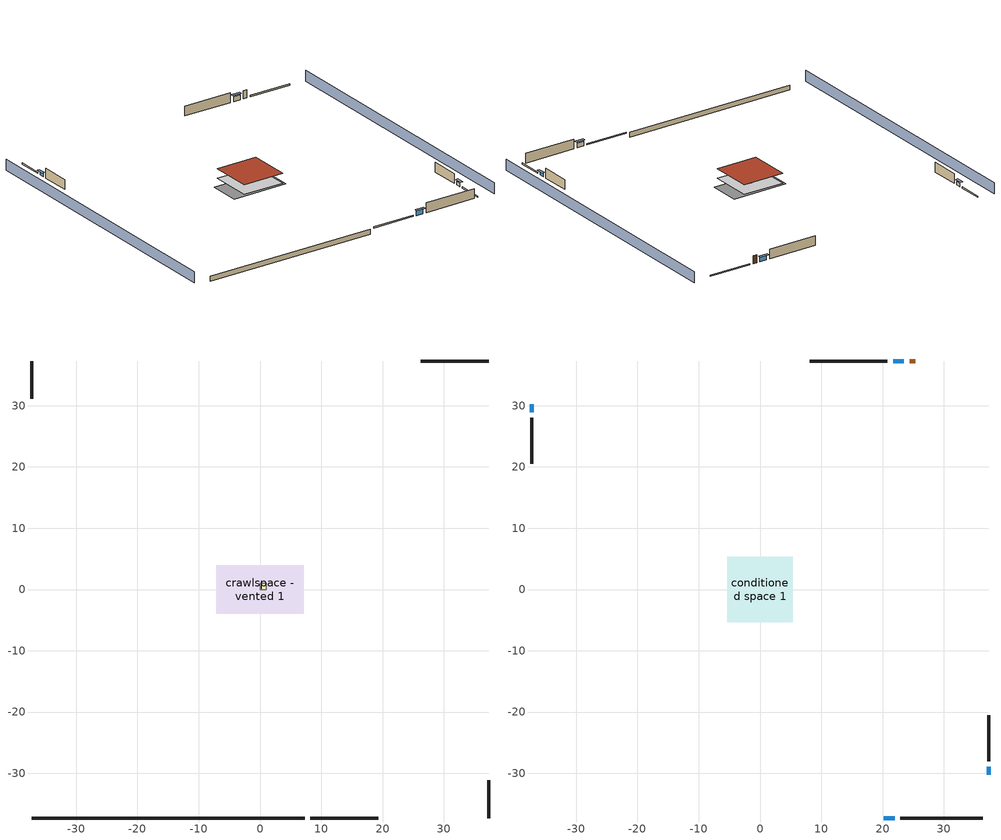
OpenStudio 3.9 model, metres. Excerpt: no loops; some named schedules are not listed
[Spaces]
crawlspace - vented 1
 floor foundation (Slab1 construction): -7.17,-3.98 -7.17,3.98 7.17,3.98 7.17,-3.98 z-0.91
 wall outside (RimJoist1 construction): 8.23,-37.29 19.27,-37.29 z0.3:0.61
 wall outside (RimJoist2 construction): -37.29,37.29 -37.29,31.16 z0.3:0.61
 wall outside (RimJoist3 construction): 37.29,37.29 26.25,37.29 z0.3:0.61
 wall outside (RimJoist4 construction): 37.29,-37.29 37.29,-31.16 z0.3:0.61
 wall foundation (FoundationWall1 construction): -37.29,-37.29 7.3,-37.29 z-0.91:0.3
furnace airloop ret air space
 floor adiabatic (AdiabaticConst): 0,0 0,1 1,1 1,0 z0
 wall adiabatic (AdiabaticConst): 0,1 0,0 1,0 1,1 0,1 z0:1
 ceiling adiabatic (AdiabaticConst): 1,0 1,1 0,1 0,0 z1
conditioned space 1
 floor to crawlspace - vented 1 (Floor1 construction): -5.34,-5.34 -5.34,5.34 5.34,5.34 5.34,-5.34 z0.3
 wall outside (Wall1 construction): 22.89,-37.29 36.36,-37.29 z0.3:2.74
 wall outside (Wall2 construction): -37.29,27.99 -37.29,20.5 z0.3:2.74
 wall outside (Wall3 construction): 20.79,37.29 8.08,37.29 z0.3:2.74
 wall outside (Wall4 construction): 37.29,-27.99 37.29,-20.5 z0.3:2.74
 wall outside (AdiabaticWallConstruction): 20.19,-37.29 21.96,-37.29 / 23.48,37.29 21.72,37.29 z0.3:1.49; -37.29,30.23 -37.29,28.92 / 37.29,-30.23 37.29,-28.92 z0.3:1.19
 wall outside (AdiabaticWallConstruction 1): 25.33,37.29 24.41,37.29 z0.3:2.34
 window (WindowConstruction): 20.2,-37.29 21.96,-37.29 z0.3:1.49
 window (WindowConstruction 1): -37.29,30.23 -37.29,28.92 z0.3:1.19
 window (WindowConstruction 2): 23.48,37.29 21.72,37.29 z0.3:1.49
 window (WindowConstruction 3): 37.29,-30.23 37.29,-28.92 z0.3:1.19
 door (Door): 25.33,37.29 24.41,37.29 z0.3:2.34
 roof outside (Roof1 construction): -5.34,5.34 -5.34,-5.34 5.34,-5.34 5.34,5.34 z2.74
shading: 41.86,-37.29 41.86,37.29 / -41.86,37.29 -41.86,-37.29 z0:2.74; 22.27,-37.29 19.89,-37.29 19.89,-37.9 22.27,-37.9 z1.8; -37.29,28.61 -37.29,30.54 -37.9,30.54 -37.9,28.61 z1.49; 21.41,37.29 23.79,37.29 23.79,37.9 21.41,37.9 z1.8; 37.29,-28.61 37.29,-30.54 37.9,-30.54 37.9,-28.61 z1.49
[Site]
Portland Intl Arpt_OR: Latitude {deg}=45.59; Longitude {deg}=-122.6; Time Zone {hr}=-8; Elevation {m}=33; Terrain=Suburbs; Keep Site Location Information=Yes
[Site:GroundTemperature:Shallow]
10.2558, 8.96328, 8.85977, 9.47314, 11.9355, 14.3863, 16.5111, 17.8571, 17.9714, 16.8767, 14.8061, 12.4304
[Site:WaterMainsTemperature]
Calculation Method=Schedule; Temperature Schedule=mains temperature schedule
[Building]
Building 1
[Material] Roughness=Rough
Name | Thickness {m} | Conductivity {W/m-K} | Density {kg/m3} | Specific Heat {J/kg-K} | Thermal Absorptance | Solar Absorptance | Visible Absorptance
asphalt or fiberglass shingles | 0.00635 | 0.162714 | 1121.4 | 1465.45 | 0.9 | 0.85 | 0.85
roof rigid ins | 0.051816 | 0.029427 | 32.04 | 1214.23 | 0.9 | 0.7 | 0.7
osb sheathing 0.75 in. | 0.01905 | 0.115458 | 512.64 | 1214.23 | 0.9 | 0.7 | 0.7
roof stud and cavity | 0.2032 | 0.133729 | 78.34581 | 1123.46 | 0.9 | 0.7 | 0.7
gypsum board | 0.0127 | 0.160291 | 801 | 837.4 | 0.9 | 0.6 | 0.6
wood siding | 0.0254 | 0.102417 | 544.68 | 1172.36 | 0.9 | 0.85 | 0.85
osb sheathing 0.5 in. | 0.0127 | 0.115458 | 512.64 | 1214.23 | 0.9 | 0.7 | 0.7
wall stud and cavity | 0.1397 | 0.550994 | 139.0536 | 1170.24 | 0.9 | 0.7 | 0.7
rim joist stud and cavity | 0.0508 | 0.178688 | 50.32683 | 1063.81 | 0.9 | 0.6 | 0.6
floor stud and cavity | 0.1397 | 0.923637 | 92.3553 | 1139.71 | 0.9 | 0.7 | 0.7
floor covering | 0.0127 | 0.0433444 | 54.468 | 1339.84 | 0.9 | 0.6 | 0.6
concrete 8.0 in. | 0.2032 | 1.803125 | 2242.8 | 837.4 | 0.9 | 0.7 | 0.7
soil 0.5 in. | 0.0127 | 1.3848 | 1842.3 | 418.7 | 0.9 | 0.7 | 0.7
wood siding 1; wood siding 2 | 0.0254 | 0.102417 | 544.68 | 1172.36
wall rigid ins | 0.512978 | 0.029427 | 32.04 | 1214.23 | 0.9 | 0.7 | 0.7
wall stud and cavity 1 | 0.0889 | 0.380278 | 52.3479 | 1209.89 | 0.9 | 0.7 | 0.7
door material | 0.04445 | 0.0612267 | 512.64 | 1214.23 | 0.9 | 0.7 | 0.7
wall stud and cavity 2 | 0.0889 | 0.391764 | 83.0341 | 1211.67 | 0.9 | 0.7 | 0.7
furniture material conditioned space 1 | 0.1524 | 0.115458 | 640.8 | 1214.23 | 0.9 | 0.6 | 0.6
[Construction]
Roof1 construction: asphalt or fiberglass shingles, roof rigid ins, osb sheathing 0.75 in., roof stud and cavity, gypsum board
Wall1 construction; Wall2 construction; Wall3 construction; Wall4 construction: wood siding, osb sheathing 0.5 in., wall stud and cavity, gypsum board
RimJoist1 construction; RimJoist2 construction; RimJoist3 construction; RimJoist4 construction: wood siding, rim joist stud and cavity
Floor1 construction: floor stud and cavity, osb sheathing 0.75 in., floor covering
FoundationWall1 construction: concrete 8.0 in.
Slab1 construction: soil 0.5 in.
WindowConstruction; WindowConstruction 1; WindowConstruction 2; WindowConstruction 3: WindowMaterial
AdiabaticWallConstruction: wood siding 1, wall rigid ins, wall stud and cavity 1, gypsum board
Door: door material
AdiabaticWallConstruction 1: wood siding 2, wall rigid ins, wall stud and cavity 1, gypsum board
PartitionWallConstruction: gypsum board, wall stud and cavity 2, gypsum board
furniture construction conditioned space 1: furniture material conditioned space 1
AdiabaticConst: Adiabatic
[WindowMaterial:SimpleGlazingSystem]
WindowMaterial: U-Factor {W/m2-K}=2.66866; Solar Heat Gain Coefficient=0.54
[Material:NoMass]
Adiabatic: Roughness=Rough; Thermal Resistance {m2-K/W}=176.1
[ThermalZone] Multiplier=1; Use Ideal Air Loads=No
Name | Volume {m3} | Thermostat
conditioned space | 278.185 | conditioned space temperature setpoint
crawlspace - vented | 139.092
furnace airloop ret air zone | 1
[Sizing:Zone] Zone Cooling Design Supply Air Temperature Input Method=SupplyAirTemperature; Zone Cooling Design Supply Air Temperature {C}=14; Zone Cooling Design Supply Air Temperature Difference {deltaC}=11.11; Zone Heating Design Supply Air Temperature Input Method=SupplyAirTemperature; Zone Heating Design Supply Air Temperature {C}=40; Zone Heating Design Supply Air Temperature Difference {deltaC}=11.11; Zone Cooling Design Supply Air Humidity Ratio {kg-H2O/kg-air}=0.0085; Zone Heating Design Supply Air Humidity Ratio {kg-H2O/kg-air}=0.008; Cooling Design Air Flow Method=DesignDay; Heating Design Air Flow Method=DesignDay; Account for Dedicated Outdoor Air System=No; Dedicated Outdoor Air System Control Strategy=NeutralSupplyAir; Dedicated Outdoor Air Low Setpoint Temperature for Design {C}=autosize; Dedicated Outdoor Air High Setpoint Temperature for Design {C}=autosize; Zone Load Sizing Method=Sensible Load Only No Latent Load; Zone Latent Cooling Design Supply Air Humidity Ratio Input Method=HumidityRatioDifference; Zone Cooling Design Supply Air Humidity Ratio Difference {kgWater/kgDryAir}=0.005; Zone Latent Heating Design Supply Air Humidity Ratio Input Method=HumidityRatioDifference; Zone Humidification Design Supply Air Humidity Ratio Difference {kgWater/kgDryAir}=0.005; Sizing Option=Coincident
crawlspace - vented; furnace airloop ret air zone
[Space]
Name | Thermal Zone | Volume {m3}
conditioned space 1 | conditioned space | 278.185
crawlspace - vented 1 | crawlspace - vented | 139.092
furnace airloop ret air space | furnace airloop ret air zone
[ThermostatSetpoint:DualSetpoint]
conditioned space temperature setpoint: Heating Setpoint Temperature Schedule=heating setpoint; Cooling Setpoint Temperature Schedule=cooling setpoint; Temperature Difference Between Cutout And Setpoint {deltaC}=0
[Foundation:Kiva]
Foundation Kiva 1: Initial Indoor Air Temperature {C}=8.49991; Wall Height Above Grade {m}=0.3048; Wall Depth Below Slab {m}=0.2032
[Foundation:Kiva:Settings]
Soil Conductivity {W/m-K}=1.3848; Soil Density {kg/m3}=1842.3; Soil Specific Heat {J/kg-K}=418.7; Ground Solar Absorptivity=0.9; Ground Thermal Absorptivity=0.9; Ground Surface Roughness {m}=0.03; Far-Field Width {m}=40; Deep-Ground Boundary Condition=ZeroFlux; Deep-Ground Depth {m}=40; Minimum Cell Dimension {m}=0.2; Maximum Cell Growth Coefficient=3; Simulation Timestep=Timestep
[SurfaceProperty:ExposedFoundationPerimeter]
Slab1: Exposed Perimeter Calculation Method=TotalExposedPerimeter; Total Exposed Perimeter {m}=44.59224
[SurfaceProperty:IncidentSolarMultiplier] Incident Solar Multiplier=1; Incident Solar Multiplier Schedule=trans schedule winter=0.85 summer=0.7
Window1; Window2; Window3; Window4
[InternalMass:Definition] Design Level Calculation Method=SurfaceArea
Name | Construction | Surface Area {m2}
partition wall mass | PartitionWallConstruction | 114.085
furniture mass conditioned space 1 | furniture construction conditioned space 1 | 45.63397
[InternalMass] Space or SpaceType=conditioned space 1; Multiplier=1
Name | Internal Mass Definition
partition wall mass | partition wall mass
furniture mass conditioned space 1 | furniture mass conditioned space 1
[EnergyManagementSystem:Sensor]
Name | Output Variable or Output Meter Index Key | Output Variable or Output Meter
water_heater_T_set | water heater setpoint | Schedule Value
out_pb_s |  | Site Outdoor Air Barometric Pressure
out_wt_s |  | Site Outdoor Air Humidity Ratio
site_vw_s |  | Site Wind Speed
hvac_availability_schedule_s | hvac availability schedule | Schedule Value
cool_season | cooling season schedule | Schedule Value
furnace_airloop_AH_MFR_s | Node 14 | System Node Mass Flow Rate
furnace_airloop_AH_VFR_s | Node 14 | System Node Current Density Volume Flow Rate
furnace_airloop_AH_Tout_s | Node 14 | System Node Temperature
furnace_airloop_AH_Wout_s | Node 14 | System Node Humidity Ratio
furnace_airloop_RA_T_s | Node 17 | System Node Temperature
furnace_airloop_Ra_W_s | Node 17 | System Node Humidity Ratio
furnace_airloop_0_DZ_T_s | crawlspace - vented | Zone Air Temperature
furnace_airloop_0_DZ_W_s | crawlspace - vented | Zone Mean Air Humidity Ratio
natural_vent_s | natural vent schedule | Schedule Value
htg_sp_s | heating setpoint | Schedule Value
clg_sp_s | cooling setpoint | Schedule Value
mech_vent_range_fan_0_sch_s | mech vent range fan 0 schedule | Schedule Value
mech_vent_bath_fan_0_sch_s | mech vent bath fan 0 schedule | Schedule Value
clothes_dryer_exhaust_0_sch_s | clothes_dryer | Schedule Value
site_temp | Environment | Site Outdoor Air Drybulb Temperature
discharge_sch_sensor | electric_vehicle_discharging | Schedule Value
charge_sch_sensor | electric_vehicle_charging | Schedule Value
soc_sensor | Vehicle1 li ion | Electric Storage Charge Fraction
htg_load_cond |  | Heating:EnergyTransfer:Zone:CONDITIONED SPACE
clg_load_cond |  | Cooling:EnergyTransfer:Zone:CONDITIONED SPACE
htg_load_duct |  | Heating:EnergyTransfer:Zone:FURNACE AIRLOOP RET AIR ZONE
clg_load_duct |  | Cooling:EnergyTransfer:Zone:FURNACE AIRLOOP RET AIR ZONE
s_conv | Floor1 | Surface Inside Face Convection Heat Gain Energy
s_ig | Floor1 | Surface Inside Face Internal Gains Radiation Heat Gain Energy
s_sol | Floor1 | Surface Inside Face Solar Radiation Heat Gain Energy
s_lgt | Floor1 | Surface Inside Face Lights Radiation Heat Gain Energy
s_surf | Floor1 | Surface Inside Face Net Surface Thermal Radiation Heat Gain Energy
s_conv_1 | Roof1 | Surface Inside Face Convection Heat Gain Energy
s_ig_1 | Roof1 | Surface Inside Face Internal Gains Radiation Heat Gain Energy
s_sol_1 | Roof1 | Surface Inside Face Solar Radiation Heat Gain Energy
s_lgt_1 | Roof1 | Surface Inside Face Lights Radiation Heat Gain Energy
s_surf_1 | Roof1 | Surface Inside Face Net Surface Thermal Radiation Heat Gain Energy
ss_sol | Door1 | Surface Inside Face Solar Radiation Heat Gain Energy
ss_lgt | Door1 | Surface Inside Face Lights Radiation Heat Gain Energy
ss_conv | Door1 | Surface Inside Face Convection Heat Gain Energy
ss_ig | Door1 | Surface Inside Face Internal Gains Radiation Heat Gain Energy
ss_surf | Door1 | Surface Inside Face Net Surface Thermal Radiation Heat Gain Energy
ss_conv_1 | Window1 | Surface Inside Face Convection Heat Gain Energy
ss_ig_1 | Window1 | Surface Inside Face Internal Gains Radiation Heat Gain Energy
ss_surf_1 | Window1 | Surface Inside Face Net Surface Thermal Radiation Heat Gain Energy
ss_trans_in | Window1 | Surface Window Transmitted Solar Radiation Rate
ss_back_out | Window1 | Surface Window Shortwave from Zone Back Out Window Heat Transfer Rate
ss_trans_out | Window1 | Surface Inside Face Initial Transmitted Diffuse Transmitted Out Window Solar Radiation Rate
ss_conv_2 | Window2 | Surface Inside Face Convection Heat Gain Energy
ss_ig_2 | Window2 | Surface Inside Face Internal Gains Radiation Heat Gain Energy
ss_surf_2 | Window2 | Surface Inside Face Net Surface Thermal Radiation Heat Gain Energy
ss_trans_in_1 | Window2 | Surface Window Transmitted Solar Radiation Rate
ss_back_out_1 | Window2 | Surface Window Shortwave from Zone Back Out Window Heat Transfer Rate
ss_trans_out_1 | Window2 | Surface Inside Face Initial Transmitted Diffuse Transmitted Out Window Solar Radiation Rate
ss_conv_3 | Window3 | Surface Inside Face Convection Heat Gain Energy
ss_ig_3 | Window3 | Surface Inside Face Internal Gains Radiation Heat Gain Energy
ss_surf_3 | Window3 | Surface Inside Face Net Surface Thermal Radiation Heat Gain Energy
ss_trans_in_2 | Window3 | Surface Window Transmitted Solar Radiation Rate
ss_back_out_2 | Window3 | Surface Window Shortwave from Zone Back Out Window Heat Transfer Rate
ss_trans_out_2 | Window3 | Surface Inside Face Initial Transmitted Diffuse Transmitted Out Window Solar Radiation Rate
ss_conv_4 | Window4 | Surface Inside Face Convection Heat Gain Energy
ss_ig_4 | Window4 | Surface Inside Face Internal Gains Radiation Heat Gain Energy
ss_surf_4 | Window4 | Surface Inside Face Net Surface Thermal Radiation Heat Gain Energy
ss_trans_in_3 | Window4 | Surface Window Transmitted Solar Radiation Rate
ss_back_out_3 | Window4 | Surface Window Shortwave from Zone Back Out Window Heat Transfer Rate
ss_trans_out_3 | Window4 | Surface Inside Face Initial Transmitted Diffuse Transmitted Out Window Solar Radiation Rate
s_conv_2 | Wall1 | Surface Inside Face Convection Heat Gain Energy
s_ig_2 | Wall1 | Surface Inside Face Internal Gains Radiation Heat Gain Energy
s_sol_2 | Wall1 | Surface Inside Face Solar Radiation Heat Gain Energy
s_lgt_2 | Wall1 | Surface Inside Face Lights Radiation Heat Gain Energy
s_surf_2 | Wall1 | Surface Inside Face Net Surface Thermal Radiation Heat Gain Energy
s_conv_3 | Wall2 | Surface Inside Face Convection Heat Gain Energy
s_ig_3 | Wall2 | Surface Inside Face Internal Gains Radiation Heat Gain Energy
s_sol_3 | Wall2 | Surface Inside Face Solar Radiation Heat Gain Energy
s_lgt_3 | Wall2 | Surface Inside Face Lights Radiation Heat Gain Energy
s_surf_3 | Wall2 | Surface Inside Face Net Surface Thermal Radiation Heat Gain Energy
s_conv_4 | Wall3 | Surface Inside Face Convection Heat Gain Energy
s_ig_4 | Wall3 | Surface Inside Face Internal Gains Radiation Heat Gain Energy
s_sol_4 | Wall3 | Surface Inside Face Solar Radiation Heat Gain Energy
s_lgt_4 | Wall3 | Surface Inside Face Lights Radiation Heat Gain Energy
s_surf_4 | Wall3 | Surface Inside Face Net Surface Thermal Radiation Heat Gain Energy
s_conv_5 | Wall4 | Surface Inside Face Convection Heat Gain Energy
s_ig_5 | Wall4 | Surface Inside Face Internal Gains Radiation Heat Gain Energy
s_sol_5 | Wall4 | Surface Inside Face Solar Radiation Heat Gain Energy
s_lgt_5 | Wall4 | Surface Inside Face Lights Radiation Heat Gain Energy
s_surf_5 | Wall4 | Surface Inside Face Net Surface Thermal Radiation Heat Gain Energy
im_conv | furniture mass conditioned space 1 | Surface Inside Face Convection Heat Gain Energy
im_ig | furniture mass conditioned space 1 | Surface Inside Face Internal Gains Radiation Heat Gain Energy
im_sol | furniture mass conditioned space 1 | Surface Inside Face Solar Radiation Heat Gain Energy
im_lgt | furniture mass conditioned space 1 | Surface Inside Face Lights Radiation Heat Gain Energy
im_surf | furniture mass conditioned space 1 | Surface Inside Face Net Surface Thermal Radiation Heat Gain Energy
im_conv_1 | partition wall mass | Surface Inside Face Convection Heat Gain Energy
im_ig_1 | partition wall mass | Surface Inside Face Internal Gains Radiation Heat Gain Energy
im_sol_1 | partition wall mass | Surface Inside Face Solar Radiation Heat Gain Energy
im_lgt_1 | partition wall mass | Surface Inside Face Lights Radiation Heat Gain Energy
im_surf_1 | partition wall mass | Surface Inside Face Net Surface Thermal Radiation Heat Gain Energy
airflow_gain | infil flow | Infiltration Sensible Heat Gain Energy
airflow_loss | infil flow | Infiltration Sensible Heat Loss Energy
airflow_gain_1 | natural vent flow | Infiltration Sensible Heat Gain Energy
airflow_loss_1 | natural vent flow | Infiltration Sensible Heat Loss Energy
airflow_gain_2 | whole house fan flow | Infiltration Sensible Heat Gain Energy
airflow_loss_2 | whole house fan flow | Infiltration Sensible Heat Loss Energy
mv_conv | mech vent bath fan 0 | Electric Equipment Convective Heating Energy
mv_rad | mech vent bath fan 0 | Electric Equipment Radiant Heating Energy
mv_conv_1 | mech vent house fan | Electric Equipment Convective Heating Energy
mv_rad_1 | mech vent house fan | Electric Equipment Radiant Heating Energy
mv_conv_2 | mech vent house fan cfis | Electric Equipment Convective Heating Energy
mv_rad_2 | mech vent house fan cfis | Electric Equipment Radiant Heating Energy
mv_conv_3 | mech vent range fan 0 | Electric Equipment Convective Heating Energy
mv_rad_3 | mech vent range fan 0 | Electric Equipment Radiant Heating Energy
mv_conv_4 | mech vent house fan latent load | Other Equipment Convective Heating Energy
mv_rad_4 | mech vent house fan latent load | Other Equipment Radiant Heating Energy
mv_conv_5 | mech vent house fan sensible load | Other Equipment Convective Heating Energy
mv_rad_5 | mech vent house fan sensible load | Other Equipment Radiant Heating Energy
ducts_conv | furnace airloop_0 RetCondToRP | Other Equipment Convective Heating Energy
ducts_rad | furnace airloop_0 RetCondToRP | Other Equipment Radiant Heating Energy
ducts_conv_1 | furnace airloop_0 RetLatLkToRP | Other Equipment Convective Heating Energy
ducts_rad_1 | furnace airloop_0 RetLatLkToRP | Other Equipment Radiant Heating Energy
ducts_conv_2 | furnace airloop_0 RetSensLkToRP | Other Equipment Convective Heating Energy
ducts_rad_2 | furnace airloop_0 RetSensLkToRP | Other Equipment Radiant Heating Energy
ducts_conv_3 | furnace airloop_0 SupCondToLv | Other Equipment Convective Heating Energy
ducts_rad_3 | furnace airloop_0 SupCondToLv | Other Equipment Radiant Heating Energy
[ElectricEquipment:Definition] Design Level Calculation Method=EquipmentLevel
Name | Design Level {W} | Fraction Latent | Fraction Radiant | Fraction Lost
ceiling fan | 18.6451 | 0 | 0.558 | 0
clothes washer | 86.73 | 0.03 | 0.162 | 0.7
clothes dryer | 2358 | 0.015 | 0.081 | 0.85
dishwasher | 240.889 | 0.3 | 0.18 | 0.4
fridge | 41.5354 | 0 | 0.6 | 0
freezer | 194.914 | 0 | 0.6 | 0
cooking range | 643.173 | 0.08 | 0.432 | 0.2
misc tv | 213.067 | 0 | 0.6 | 0
misc plug loads | 166.669 | 0.021 | 0.558 | 0.049
whole house fan; mech vent house fan | 0 | 0 | 0 | 1
mech vent house fan cfis | 0 | 0 | 0 | 0
mech vent range fan 0; mech vent bath fan 0 | 30 | 0 | 0 | 1
[ElectricEquipment] Space or SpaceType=conditioned space 1
Name | Electric Equipment Definition | Schedule
ceiling fan | ceiling fan | ceiling_fan
clothes washer | clothes washer | clothes_washer
clothes dryer | clothes dryer | clothes_dryer
dishwasher | dishwasher | dishwasher
fridge | fridge | fridge schedule
freezer | freezer | freezer schedule
cooking range | cooking range | cooking_range
misc tv | misc tv | plug_loads_tv
misc plug loads | misc plug loads | plug_loads_other
whole house fan | whole house fan | Always On Discrete
mech vent house fan | mech vent house fan | mech vent house fan schedule
mech vent house fan cfis | mech vent house fan cfis | mech vent house fan cfis schedule
mech vent range fan 0 | mech vent range fan 0 | mech vent range fan 0 schedule
mech vent bath fan 0 | mech vent bath fan 0 | mech vent bath fan 0 schedule
[OtherEquipment:Definition] Design Level Calculation Method=EquipmentLevel
Name | Design Level {W} | Fraction Latent | Fraction Radiant | Fraction Lost
water heater sens; furnace airloop_0 SupSensLkToCond; furnace airloop_0 SupCondToLv; furnace airloop_0 RetCondToRP; furnace airloop_0 RetSensLkToRP; furnace airloop_0 SupCondToDZ; furnace airloop_0 RetCondToDZ; furnace airloop_0 SupSensLkToDZ; mech vent house fan sensible load | 0 | 0 | 0 | 0
water heater lat; furnace airloop_0 SupLatLkToCond; furnace airloop_0 RetLatLkToRP; furnace airloop_0 SupLatLkToDZ; mech vent house fan latent load | 0 | 1 | 0 | 0
water heater energy adjustment1 | 0.01 | 0 | 0 | 1
clothes dryer 2 | 0 | 0.015 | 0.081 | 0.85
cooking range 2 | 0 | 0.08 | 0.432 | 0.2
general water use sensible | -61.6891 | 0 | 0.6 | 0
general water use latent | 62.594 | 1 | 0 | 0
[OtherEquipment]
Name | Other Equipment Definition | Space or SpaceType | Schedule | Fuel Type
water heater sens | water heater sens | conditioned space 1 | Always On Discrete
water heater lat | water heater lat | conditioned space 1 | Always On Discrete
water heater energy adjustment1 | water heater energy adjustment1 | conditioned space 1 | Always On Discrete | Electricity
clothes dryer 1 | clothes dryer 2 | conditioned space 1 | clothes_dryer | Electricity
cooking range 1 | cooking range 2 | conditioned space 1 | cooking_range | Electricity
general water use sensible | general water use sensible | conditioned space 1 | general water use schedule
general water use latent | general water use latent | conditioned space 1 | general water use schedule
furnace airloop_0 SupSensLkToCond | furnace airloop_0 SupSensLkToCond | conditioned space 1 | Always On Discrete
furnace airloop_0 SupLatLkToCond | furnace airloop_0 SupLatLkToCond | conditioned space 1 | Always On Discrete
furnace airloop_0 SupCondToLv | furnace airloop_0 SupCondToLv | conditioned space 1 | Always On Discrete
furnace airloop_0 RetCondToRP | furnace airloop_0 RetCondToRP | furnace airloop ret air space | Always On Discrete
furnace airloop_0 RetSensLkToRP | furnace airloop_0 RetSensLkToRP | furnace airloop ret air space | Always On Discrete
furnace airloop_0 RetLatLkToRP | furnace airloop_0 RetLatLkToRP | furnace airloop ret air space | Always On Discrete
furnace airloop_0 SupCondToDZ | furnace airloop_0 SupCondToDZ | crawlspace - vented 1 | Always On Discrete
furnace airloop_0 RetCondToDZ | furnace airloop_0 RetCondToDZ | crawlspace - vented 1 | Always On Discrete
furnace airloop_0 SupSensLkToDZ | furnace airloop_0 SupSensLkToDZ | crawlspace - vented 1 | Always On Discrete
furnace airloop_0 SupLatLkToDZ | furnace airloop_0 SupLatLkToDZ | crawlspace - vented 1 | Always On Discrete
mech vent house fan sensible load | mech vent house fan sensible load | conditioned space 1 | Always On Discrete
mech vent house fan latent load | mech vent house fan latent load | conditioned space 1 | Always On Discrete
[WaterUse:Equipment:Definition]
Name | Peak Flow Rate {m3/s}
clothes washer | 1.5222e-06
dishwasher | 4.02705e-06
[Lights:Definition]
interior lighting: Design Level Calculation Method=LightingLevel; Lighting Level {W}=177.193; Fraction Radiant=0.6; Fraction Visible=0.2; Return Air Fraction=0
[Lights]
interior lighting: Lights Definition=interior lighting; Space or SpaceType=conditioned space 1; Schedule=lighting_interior; Fraction Replaceable=1
[Exterior:Lights:Definition]
exterior lighting: Design Level {W}=6.19068
[Exterior:Lights]
exterior lighting: Exterior Lights Definition=exterior lighting; Schedule=exterior lighting schedule
[People:Definition]
occupants: Number of People Calculation Method=People; Number of People {people}=3; Fraction Radiant=0.314171; Sensible Heat Fraction=0.56303; Carbon Dioxide Generation Rate {m3/s-W}=0; Enable ASHRAE 55 Comfort Warnings=No; Mean Radiant Temperature Calculation Type=EnclosureAveraged
[People]
occupants: People Definition=occupants; Space or SpaceType=conditioned space 1; Number of People Schedule=occupants; Activity Level Schedule=occupants activity schedule; Multiplier=1
[ZoneMixing] Schedule=Always On Continuous; Design Flow Rate Calculation Method=Flow/Zone; Design Flow Rate {m3/s}=0
Name | Zone or Space | Source Zone or Space
furnace airloop_0 ZoneMixDZToCond mix | conditioned space | crawlspace - vented
furnace airloop_0 ZoneMixCondToDZ mix | crawlspace - vented | conditioned space
[SpaceInfiltration:DesignFlowRate] Schedule=Always On Discrete
Name | Space or SpaceType | Design Flow Rate Calculation Method | Design Flow Rate {m3/s} | Air Changes per Hour {1/hr} | Constant Term Coefficient | Temperature Term Coefficient | Velocity Term Coefficient | Velocity Squared Term Coefficient
natural vent flow; whole house fan flow; infil flow | conditioned space 1 | Flow/Space | 0
infil crawlspace - vented 1 | crawlspace - vented 1 | AirChanges/Hour |  | 2.6013 | 1 | 0 | 0 | 0
crawlspace_vented 1 duct leakage imbalance infil flow | crawlspace - vented 1 | Flow/Space | 0
